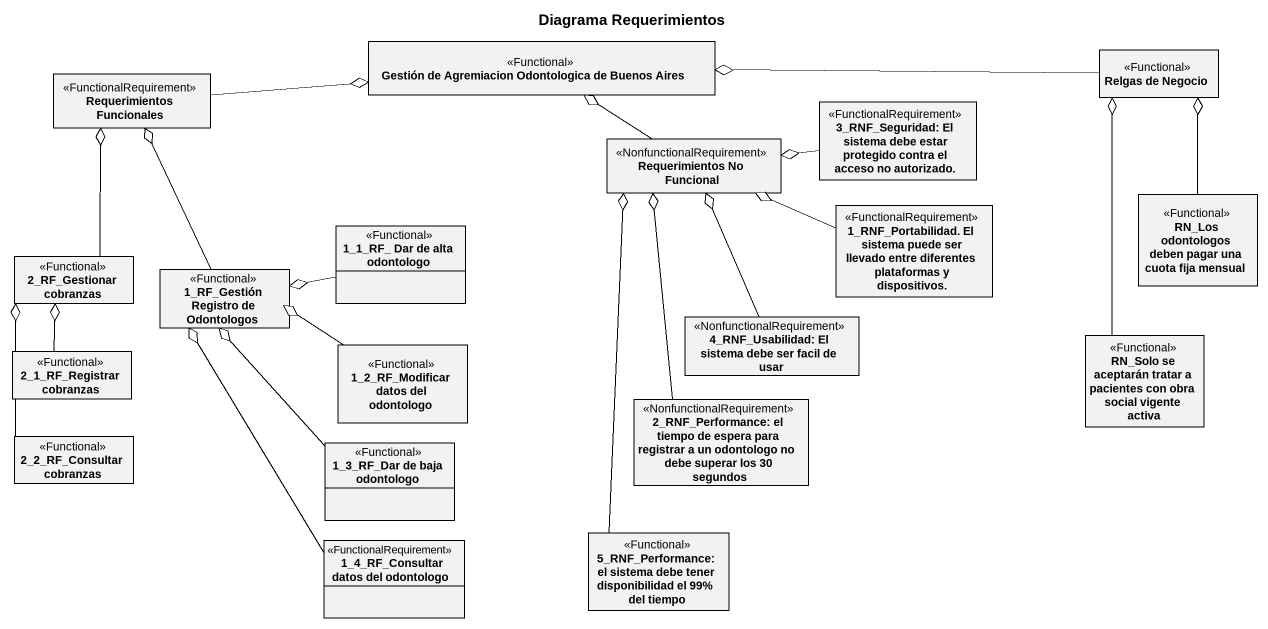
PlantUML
@startuml
title Diagrama Requerimientos
hide circle
hide empty members
class "Gestión de Agremiacion Odontologica de Buenos Aires" as Gestión_de_Agremiacion <<Functional>>
class "Relgas de Negocio" as Relgas_de_Negocio <<Functional>>
class "Requerimientos Funcionales" as Requerimientos_Funcionales <<FunctionalRequirement>>
class "3_RNF_Seguridad: El sistema debe estar protegido contra el acceso no autorizado." as r3_RNF_Seguridad_El_sistema <<FunctionalRequirement>>
class "Requerimientos No Funcional" as Requerimientos_No_Funcional <<NonfunctionalRequirement>>
class "RN_Los odontologos deben pagar una cuota fija mensual" as RN_Los_odontologos_deben <<Functional>>
class "1_1_RF_ Dar de alta odontologo" as r1_1_RF_Dar_de_alta <<Functional>>
class "1_RNF_Portabilidad. El sistema puede ser llevado entre diferentes plataformas y dispositivos." as r1_RNF_Portabilidad_El <<FunctionalRequirement>>
class "2_RF_Gestionar cobranzas" as r2_RF_Gestionar_cobranzas <<Functional>>
class "1_RF_Gestión Registro de Odontologos" as r1_RF_Gestión_Registro_de <<Functional>>
class "1_2_RF_Modificar datos del odontologo" as r1_2_RF_Modificar_datos_del <<Functional>>
class "4_RNF_Usabilidad: El sistema debe ser facil de usar" as r4_RNF_Usabilidad_El_sistema <<NonfunctionalRequirement>>
class "RN_Solo se aceptarán tratar a pacientes con obra social vigente activa" as RN_Solo_se_aceptarán_tratar <<Functional>>
class "2_1_RF_Registrar cobranzas" as r2_1_RF_Registrar_cobranzas <<Functional>>
class "2_2_RF_Consultar cobranzas" as r2_2_RF_Consultar_cobranzas <<Functional>>
class "1_3_RF_Dar de baja odontologo" as r1_3_RF_Dar_de_baja <<Functional>>
class "2_RNF_Performance: el tiempo de espera para registrar a un odontologo no debe superar los 30 segundos" as r2_RNF_Performance_el_tiempo <<NonfunctionalRequirement>>
class "1_4_RF_Consultar datos del odontologo" as r1_4_RF_Consultar_datos_del <<FunctionalRequirement>>
class "5_RNF_Performance: el sistema debe tener disponibilidad el 99% del tiempo" as r5_RNF_Performance_el <<Functional>>
Relgas_de_Negocio -left-o Gestión_de_Agremiacion
Requerimientos_Funcionales -right-o Gestión_de_Agremiacion
r3_RNF_Seguridad_El_sistema -left-o Requerimientos_No_Funcional
Requerimientos_No_Funcional -up-o Gestión_de_Agremiacion
RN_Los_odontologos_deben -up-o Relgas_de_Negocio
r1_1_RF_Dar_de_alta -left-o r1_RF_Gestión_Registro_de
r1_RNF_Portabilidad_El -left-o Requerimientos_No_Funcional
r2_RF_Gestionar_cobranzas -up-o Requerimientos_Funcionales
r1_RF_Gestión_Registro_de -up-o Requerimientos_Funcionales
r1_2_RF_Modificar_datos_del -left-o r1_RF_Gestión_Registro_de
r4_RNF_Usabilidad_El_sistema -up-o Requerimientos_No_Funcional
RN_Solo_se_aceptarán_tratar -up-o Relgas_de_Negocio
r2_1_RF_Registrar_cobranzas -up-o r2_RF_Gestionar_cobranzas
r2_2_RF_Consultar_cobranzas -up-o r2_RF_Gestionar_cobranzas
r1_3_RF_Dar_de_baja -up-o r1_RF_Gestión_Registro_de
r2_RNF_Performance_el_tiempo -up-o Requerimientos_No_Funcional
r1_4_RF_Consultar_datos_del -up-o r1_RF_Gestión_Registro_de
r5_RNF_Performance_el -up-o Requerimientos_No_Funcional
@enduml
